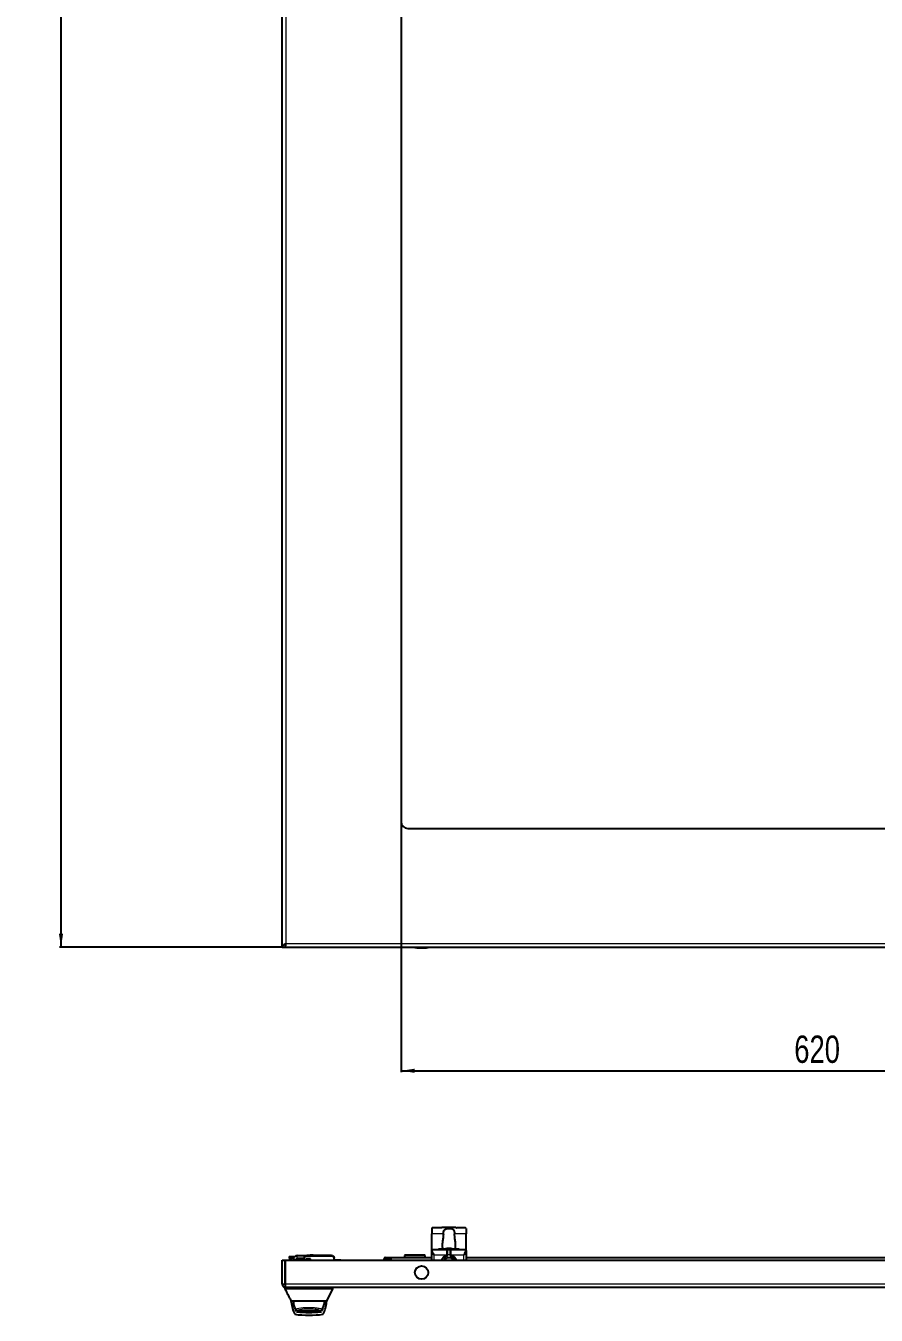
# Model space of a CAD drawing. Header units: millimetres. Extents: x -728 to 1909, y -1079 to 978.
# Drawn here: x -728 to -105, y -1079 to -135 of the extents above; entities that cross this region are included whole.
import ezdxf

# ---------------------------------------------------------------- set-up
doc = ezdxf.new("R2010")
doc.units = ezdxf.units.MM
doc.layers.add('FORMAT', color=7, linetype='Continuous')
doc.styles.add('SLDTEXTSTYLE0', font='TXT', dxfattribs={"width": 0.75})
doc.dimstyles.new('SLDDIMSTYLE0', dxfattribs={"dimtxt": 20, "dimasz": 10, "dimexe": 0, "dimexo": 0.0625, "dimgap": 5, "dimtad": 2, "dimdec": 1, "dimrnd": 1e-09, "dimzin": 12, "dimdsep": 46, "dimtxsty": 'SLDTEXTSTYLE0', "dimsah": 1, "dimcen": 0.09, "dimadec": 0, "dimazin": 3, "dimtfac": 1, "dimtofl": 0, "dimtmove": 0, "dimatfit": 3, "dimfxl": 0, "dimfrac": 2, "dimtolj": 1, "dimtzin": 12, "dimarcsym": 0})

# ---------------------------------------------------------------- blocks, each defined once
blk = doc.blocks.new('_D_1')
at = {"layer": 'FORMAT'}
for p, q in [((-540.17, 745.41), (-703.17, 745.41)), ((-702.17, -809.59), (-702.17, 745.41)), ((-540.17, -809.59), (-703.17, -809.59))]:
    blk.add_line(p, q, dxfattribs=at)
for points in [[(-702.17, 745.41), (-703.7, 735.41), (-700.63, 735.41)], [(-702.17, -809.59), (-700.63, -799.59), (-703.7, -799.59)]]:
    blk.add_solid(points, dxfattribs=at)
at = {"layer": 'FORMAT', "insert": (-727.95, -61.65), "char_height": 20, "attachment_point": 1, "rotation": 90, "style": 'SLDTEXTSTYLE0'}
blk.add_mtext('1555', dxfattribs=at)
blk = doc.blocks.new('_D_2')
at = {"layer": 'FORMAT'}
for p, q in [((-453.16, -717.6), (-453.16, -901.09)), ((166.84, -717.6), (166.84, -901.09)), ((-453.16, -900.09), (166.84, -900.09))]:
    blk.add_line(p, q, dxfattribs=at)
for points in [[(-453.16, -900.09), (-443.16, -901.63), (-443.16, -898.55)], [(166.84, -900.09), (156.84, -898.55), (156.84, -901.63)]]:
    blk.add_solid(points, dxfattribs=at)
at = {"layer": 'FORMAT', "insert": (-165.33, -874.31), "char_height": 20, "attachment_point": 1, "style": 'SLDTEXTSTYLE0'}
blk.add_mtext('620', dxfattribs=at)

msp = doc.modelspace()

# ---------------------------------------------------------------- linework, layer by layer
at = {"color": 7, "linetype": 'Continuous', "lineweight": 25}
for p, q in [((-540.16, -809.59), (-540.16, 745.41)), ((-453.16, 653.41), (-453.16, -717.59)), ((-448.16, -722.59), (161.84, -722.59)), ((-540.16, -809.59), (-538.16, -809.59)), ((-537.86, -809.59), (-537.86, -807.59)), ((-537.86, -809.59), (251.54, -809.59)), ((-430.66, -1015.6), (-430.66, -1019.43)), ((-430.66, -1030.93), (-430.66, -1019.43)), ((-423.64, -1015.04), (-429.16, -1015.04)), ((-422.75, -1014.99), (-423.28, -1014.99)), ((-413.56, -1014.93), (-422.75, -1014.93)), ((-413.05, -1014.99), (-413.56, -1014.98)), ((-407.16, -1015.04), (-412.68, -1015.04)), ((-405.66, -1015.6), (-405.66, -1019.43)), ((-405.66, -1030.93), (-405.66, -1019.43)), ((-423.01, -1026.72), (-423.01, -1029.3)), ((-413.31, -1029.3), (-413.31, -1026.72)), ((-535.16, -1036.03), (-535.16, -1036.93)), ((-535.16, -1036.03), (-533.16, -1036.03)), ((-533.16, -1037.33), (-534.76, -1037.33)), ((-534.57, -1038.93), (-534.66, -1037.33)), ((-533.16, -1036.03), (-530.96, -1036.03)), ((-531.95, -1037.33), (-533.16, -1037.33)), ((-532.16, -1038.93), (-532.16, -1038.43)), ((-530.16, -1038.93), (-530.16, -1038.43)), ((-529.16, -1035.43), (-522.66, -1035.43)), ((-529.16, -1037.43), (-524.16, -1037.43)), ((-524.16, -1037.33), (-524.16, -1038.83)), ((-519.56, -1037.88), (-522.76, -1037.88)), ((-522.76, -1037.88), (-522.76, -1038.83)), ((-522.76, -1038.63), (-519.56, -1038.63)), ((-504.16, -1035.33), (-522.16, -1035.33)), ((-519.56, -1038.83), (-519.56, -1037.88)), ((-502.16, -1038.93), (-502.16, -1037.33)), ((-497.76, -1038.73), (-502.16, -1038.73)), ((-465.66, -1038.93), (-465.66, -1037.93)), ((-464.66, -1036.93), (-460.66, -1036.93)), ((-460.66, -1036.93), (-430.66, -1036.93)), ((-460.66, -1036.93), (-460.66, -1037.93)), ((-460.66, -1037.93), (-460.66, -1038.93)), ((-450.16, -1034.93), (-450.66, -1035.43)), ((-450.66, -1035.43), (-450.66, -1036.93)), ((-435.66, -1035.43), (-450.66, -1035.43)), ((-450.16, -1034.93), (-436.16, -1034.93)), ((-435.66, -1035.43), (-436.16, -1034.93)), ((-435.66, -1036.93), (-435.66, -1035.43)), ((-430.66, -1031.81), (-430.66, -1030.93)), ((-430.66, -1030.93), (-417.16, -1030.93)), ((-430.66, -1038.93), (-430.66, -1031.81)), ((-425.78, -1030.83), (-425.78, -1030.93)), ((-425.64, -1030.83), (-425.64, -1030.93)), ((-425.52, -1030.83), (-425.52, -1030.93)), ((-424.71, -1030.83), (-425.52, -1030.83)), ((-424.71, -1030.83), (-424.71, -1030.93)), ((-424.56, -1030.83), (-424.56, -1030.93)), ((-424.44, -1030.83), (-424.44, -1030.93)), ((-424.11, -1030.83), (-424.11, -1030.93)), ((-423.92, -1030.83), (-423.92, -1030.93)), ((-423.39, -1030.83), (-423.39, -1030.93)), ((-422.91, -1030.83), (-422.91, -1030.93)), ((-422.74, -1030.83), (-422.74, -1030.93)), ((-422.28, -1030.83), (-422.28, -1030.93)), ((-422.14, -1030.83), (-422.14, -1030.93)), ((-422.02, -1030.83), (-422.02, -1030.93)), ((-421.71, -1030.83), (-421.71, -1030.93)), ((-420.43, -1030.83), (-421.55, -1030.83)), ((-420.43, -1030.83), (-420.43, -1030.93)), ((-420.29, -1030.83), (-420.29, -1030.93)), ((-420.1, -1030.83), (-420.1, -1030.93)), ((-420.09, -1030.83), (-420.09, -1030.93)), ((-419.5, -1030.83), (-420.09, -1030.83)), ((-419.5, -1030.83), (-419.5, -1030.93)), ((-419.23, -1030.61), (-419.26, -1030.38)), ((-419.19, -1030.61), (-419.22, -1030.31)), ((-419.2, -1030.46), (-419.2, -1030.38)), ((-418.6, -1030.83), (-419.18, -1030.83)), ((-419.16, -1034.93), (-419.16, -1030.93)), ((-419.16, -1030.93), (-417.16, -1030.93)), ((-419.16, -1034.93), (-419.16, -1034.96)), ((-418.6, -1030.83), (-418.6, -1030.93)), ((-418.59, -1030.83), (-418.59, -1030.93)), ((-418.59, -1030.83), (-418.41, -1030.83)), ((-418.41, -1030.83), (-418.41, -1030.93)), ((-418.41, -1030.83), (-418.41, -1030.83)), ((-418.39, -1030.83), (-418.39, -1030.93)), ((-418.38, -1030.34), (-418.38, -1030.31)), ((-418.24, -1030.83), (-418.24, -1030.93)), ((-417.44, -1030.83), (-418.24, -1030.83)), ((-417.44, -1030.83), (-417.44, -1030.93)), ((-417.3, -1030.83), (-417.3, -1030.93)), ((-417.18, -1030.83), (-417.18, -1030.93)), ((-417.16, -1030.93), (-417.16, -1034.93)), ((-417.16, -1034.96), (-417.16, -1034.93)), ((-417.11, -1030.38), (-417.1, -1030.31)), ((-417.08, -1030.86), (-416.78, -1030.86)), ((-416.75, -1030.5), (-416.74, -1030.38)), ((-416.75, -1030.83), (-416.75, -1030.93)), ((-416.66, -1030.93), (-405.66, -1030.93)), ((-416.63, -1030.83), (-416.63, -1030.93)), ((-416.26, -1030.83), (-416.26, -1030.93)), ((-416, -1030.83), (-416, -1030.93)), ((-415.88, -1030.83), (-415.88, -1030.93)), ((-415.74, -1030.83), (-415.74, -1030.93)), ((-415.62, -1030.83), (-415.62, -1030.93)), ((-415.19, -1030.83), (-415.19, -1030.93)), ((-415.16, -1030.83), (-415.19, -1030.83)), ((-415.15, -1030.83), (-415.15, -1030.93)), ((-415.12, -1030.83), (-415.12, -1030.93)), ((-414.95, -1030.83), (-414.95, -1030.93)), ((-414.61, -1030.83), (-414.61, -1030.93)), ((-414.12, -1030.83), (-414.12, -1030.93)), ((-413.92, -1030.83), (-413.92, -1030.93)), ((-413.58, -1030.83), (-413.58, -1030.93)), ((-413.42, -1030.83), (-413.42, -1030.93)), ((-412.36, -1030.83), (-413.42, -1030.83)), ((-412.36, -1030.83), (-412.36, -1030.93)), ((-412.05, -1030.83), (-412.05, -1030.93)), ((-411.88, -1030.83), (-411.88, -1030.93)), ((-411.51, -1030.83), (-411.51, -1030.93)), ((-410.75, -1030.83), (-411.51, -1030.83)), ((-410.75, -1030.83), (-410.75, -1030.93)), ((-405.66, -1031.81), (-405.66, -1030.93)), ((-405.66, -1031.81), (-405.66, -1038.93)), ((-405.66, -1036.93), (174.34, -1036.93)), ((-540.16, -1038.93), (-538.16, -1038.93)), ((-540.16, -1056.33), (-540.16, -1038.93)), ((-538.16, -1056.33), (-538.16, -1038.93)), ((-537.86, -1038.93), (251.54, -1038.93)), ((-537.86, -1056.33), (-537.86, -1038.93)), ((-540.16, -1056.33), (-538.16, -1056.33)), ((-538.16, -1059.93), (-538.16, -1058.93)), ((-537.56, -1058.93), (-538.16, -1058.93)), ((251.24, -1058.93), (-537.56, -1058.93)), ((-508.66, -1059.93), (-532.66, -1059.93)), ((-507.66, -1068.93), (-503.13, -1059.88)), ((-503.16, -1059.93), (-503.16, -1058.93)), ((-531.26, -1068.93), (-533.66, -1068.93)), ((-533.62, -1068.93), (-533.62, -1069.14)), ((-510.06, -1068.93), (-531.26, -1068.93)), ((-526.49, -1075.92), (-514.9, -1075.92)), ((-526.49, -1075.92), (-526.34, -1075.92)), ((-507.66, -1068.93), (-510.06, -1068.93)), ((-507.7, -1069.14), (-507.7, -1068.93))]:
    msp.add_line(p, q, dxfattribs=at)
at = {"color": 8, "linetype": 'Continuous', "lineweight": 18}
for p, q in [((-537.56, -111.06), (-537.56, -806.99)), ((-537.56, -806.99), (251.24, -806.99)), ((-443.02, -809.72), (-433.3, -809.72)), ((-442.91, -809.84), (-433.41, -809.84)), ((-422.25, -1019.43), (-430.66, -1019.43)), ((-405.66, -1019.43), (-414.07, -1019.43)), ((-535.16, -1036.93), (-533.16, -1036.93)), ((-533.66, -1037.33), (-533.57, -1038.93)), ((-533.16, -1036.03), (-533.16, -1036.93)), ((-533.16, -1036.93), (-531.76, -1036.93)), ((-533.16, -1037.33), (-533.16, -1036.93)), ((-530.16, -1038.43), (-532.16, -1038.43)), ((-529.16, -1037.43), (-529.16, -1035.43)), ((-523.66, -1038.93), (-523.66, -1037.33)), ((-522.16, -1035.83), (-504.16, -1035.83)), ((-502.66, -1037.33), (-502.66, -1038.93)), ((-497.76, -1038.93), (-497.76, -1038.73)), ((-464.66, -1037.93), (-465.66, -1037.93)), ((-464.66, -1037.93), (-464.66, -1036.93)), ((-464.66, -1037.93), (-464.66, -1038.93)), ((-460.66, -1037.93), (-464.66, -1037.93)), ((-429.16, -1034.93), (-429.16, -1038.93)), ((-429.16, -1034.93), (-419.66, -1034.93)), ((-421.55, -1030.83), (-421.55, -1030.93)), ((-420.02, -1035.44), (-419.89, -1035.92)), ((-419.66, -1034.93), (-419.66, -1030.93)), ((-419.66, -1034.93), (-419.16, -1034.93)), ((-419.66, -1034.96), (-419.66, -1034.93)), ((-419.66, -1034.96), (-419.16, -1034.96)), ((-417.16, -1034.93), (-419.16, -1034.93)), ((-417.16, -1034.93), (-416.66, -1034.93)), ((-417.16, -1034.96), (-416.66, -1034.96)), ((-416.66, -1030.93), (-416.66, -1034.93)), ((-416.66, -1034.93), (-416.66, -1034.96)), ((-416.66, -1034.93), (-407.16, -1034.93)), ((-416.44, -1035.92), (-416.3, -1035.44)), ((-407.16, -1038.93), (-407.16, -1034.93)), ((251.54, -1056.33), (-537.86, -1056.33)), ((-532.66, -1059.93), (-532.66, -1058.93)), ((-508.66, -1059.93), (-508.66, -1058.93))]:
    msp.add_line(p, q, dxfattribs=at)
at = {"color": 7, "linetype": 'Continuous', "lineweight": 25, "flags": 128}
for points in [[(-529.78, -1076.36), (-530.14, -1075.47), (-530.24, -1075.19)], [(-510.97, -1074.88), (-511.19, -1075.47), (-511.54, -1076.36)]]:
    msp.add_lwpolyline(points, dxfattribs=at)
at = {"color": 7, "linetype": 'Continuous', "lineweight": 25}
msp.add_circle((-438.16, -1047.93), 4.86, dxfattribs=at)
msp.add_circle((-438.16, -1047.93), 4.86, dxfattribs=at)
at = {"color": 8, "linetype": 'Continuous', "lineweight": 18}
msp.add_circle((-438.16, -1047.93), 4.75, dxfattribs=at)
at = {"color": 7, "linetype": 'Continuous', "lineweight": 25}
for centre, radius, start, end in [((-448.16, -717.59), 5, 180, 270), ((-417.26, -809.65), 25.77, 179.86102, 180.13898), ((-442.9, -809.72), 0.126, 180, 263.97442), ((-438.16, -764.84), 45.25, 263.97442, 269.9984), ((-438.16, -764.84), 45.25, 270.0016, 276.02558), ((-433.43, -809.72), 0.126, 276.02558, 0), ((-459.07, -809.65), 25.77, 359.86102, 0.13898), ((-534.76, -1036.93), 0.4, 180, 270), ((-529.16, -1038.43), 3, 90, 180), ((-529.16, -1038.43), 1, 90, 180), ((-497.76, -1039.33), 0.6, 41.81031, 90), ((-464.66, -1037.93), 1, 90, 180), ((-418.16, -1041.93), 6.25, 106.01339, 151.3146), ((-418.16, -1041.93), 4.85, 90, 141.78919), ((-418.16, -1038.23), 8, 98.41771, 108.44436), ((-418.13, -1034.57), 4.34, 104.99458, 114.66368), ((-419.48, -1036.14), 5.54, 85.14071, 94.85929), ((-420.16, -1034.96), 1, 286.01339, 0), ((-419.13, -1030.4), 0.133, 135.20997, 169.83797), ((-418.1, -1038.33), 8.03, 91.99978, 97.83609), ((-417.75, -1031.98), 1.85, 119.67191, 132.73716), ((-417.68, -1036.8), 6.5, 92.24647, 98.7173), ((-418.64, -1036.75), 6.45, 85.77538, 87.76397), ((-418.16, -1041.93), 4.85, 38.21081, 90), ((-418.22, -1038.33), 8.03, 82.16391, 88.00022), ((-416.16, -1034.96), 1, 180, 253.98661), ((-418.31, -1034.65), 4.43, 65.15746, 74.45727), ((-417.23, -1031.94), 1.64, 72.5824, 85.536), ((-418.16, -1038.23), 8, 70.1778, 81.58229), ((-418.15, -1037.27), 7.03, 70.80686, 78.43412), ((-416.14, -1032.96), 2.36, 82.549, 97.451), ((-418.16, -1041.93), 6.25, 28.6854, 73.98661), ((-541.6, -1069.14), 7.98, 358.26695, 359.99994), ((-506.77, -1066.58), 27, 185.96099, 206.16954), ((-520.66, -1068.93), 11.4, 180, 210.87421), ((-529.32, -1076.17), 0.5, 203.04365, 263.74905), ((-520.66, -997.14), 80, 263.74905, 276.25095), ((-512, -1076.17), 0.5, 276.25095, 336.95635), ((-520.66, -1068.93), 11.4, 329.05608, 0), ((-534.55, -1066.58), 27, 333.83046, 354.03918), ((-499.72, -1069.14), 7.98, 180, 181.7325), ((-520.66, -997.14), 82, 262.75342, 277.24658)]:
    msp.add_arc(centre, radius, start, end, dxfattribs=at)
at = {"color": 8, "linetype": 'Continuous', "lineweight": 18}
for centre, radius, start, end in [((-418.16, -1041.93), 6.75, 106.01339, 153.6122), ((-420.16, -1034.96), 0.5, 286.01339, 0), ((-416.16, -1034.96), 0.5, 180, 253.98661), ((-418.16, -1041.93), 6.75, 26.3878, 73.98661)]:
    msp.add_arc(centre, radius, start, end, dxfattribs=at)
at = {"color": 7, "linetype": 'Continuous', "lineweight": 25}
for points, knots in [([(-537.56, -806.99), (-537.9, -807.21), (-538.24, -807.42), (-538.87, -807.86), (-539.16, -808.07), (-539.64, -808.51), (-539.83, -808.72), (-540.09, -809.16), (-540.16, -809.37), (-540.16, -809.59)], [0, 0, 0, 0, 0.25, 0.25, 0.5, 0.5, 0.75, 0.75, 1, 1, 1, 1]), ([(-537.56, -806.99), (-537.72, -807.42), (-537.87, -807.86), (-538.1, -808.72), (-538.16, -809.16), (-538.16, -809.59)], [0, 0, 0, 0, 0.5, 0.5, 1, 1, 1, 1]), ([(-537.86, -807.59), (-537.81, -807.59), (-537.76, -807.53), (-537.66, -807.3), (-537.61, -807.15), (-537.56, -806.99)], [0, 0, 0, 0, 0.5, 0.5, 1, 1, 1, 1]), ([(-537.86, -809.59), (-537.84, -809.59), (-537.81, -809.52), (-537.76, -809.26), (-537.74, -809.07), (-537.69, -808.59), (-537.66, -808.3), (-537.61, -807.67), (-537.59, -807.33), (-537.56, -806.99)], [0, 0, 0, 0, 0.25, 0.25, 0.5, 0.5, 0.75, 0.75, 1, 1, 1, 1]), ([(-429.16, -1015.04), (-429.33, -1015.04), (-429.66, -1015.05), (-430.11, -1015.11), (-430.45, -1015.23), (-430.63, -1015.4), (-430.65, -1015.54), (-430.66, -1015.6)], [0, 0, 0, 0, 0.2129, 0.425707, 0.640613, 0.853382, 1, 1, 1, 1]), ([(-423.64, -1015.04), (-423.54, -1015.03), (-423.41, -1015.01), (-423.3, -1015), (-423.28, -1014.99)], [0, 0, 0, 0, 0.7894027, 1, 1, 1, 1]), ([(-422.25, -1019.43), (-422.31, -1020.43), (-422.42, -1022.57), (-422.93, -1025.01), (-422.99, -1026.32), (-423.01, -1026.72)], [0, 0, 0, 0, 0.378823, 0.812228, 1, 1, 1, 1]), ([(-422.25, -1019.43), (-422.23, -1019.02), (-422.19, -1018.19), (-421.83, -1017.09), (-421.18, -1016.29), (-420.25, -1015.8), (-419.1, -1015.55), (-417.78, -1015.51), (-416.43, -1015.68), (-415.3, -1016.15), (-414.57, -1016.95), (-414.19, -1017.98), (-414.08, -1018.84), (-414.07, -1019.33), (-414.07, -1019.43)], [0, 0, 0, 0, 0.088505, 0.177138, 0.262858, 0.344694, 0.430485, 0.525193, 0.625645, 0.723911, 0.812494, 0.894483, 0.978997, 1, 1, 1, 1]), ([(-413.31, -1026.72), (-413.4, -1025.81), (-413.57, -1023.95), (-414.03, -1021.35), (-414.06, -1019.82), (-414.07, -1019.43)], [0, 0, 0, 0, 0.417668, 0.852903, 1, 1, 1, 1]), ([(-413.05, -1014.99), (-413.03, -1014.99), (-412.92, -1015.01), (-412.79, -1015.02), (-412.68, -1015.04)], [0, 0, 0, 0, 0.161974, 1, 1, 1, 1]), ([(-405.66, -1015.6), (-405.68, -1015.52), (-405.71, -1015.36), (-405.94, -1015.19), (-406.3, -1015.09), (-406.73, -1015.04), (-407.03, -1015.04), (-407.16, -1015.04)], [0, 0, 0, 0, 0.205683, 0.411346, 0.618649, 0.832339, 1, 1, 1, 1]), ([(-423.01, -1029.3), (-422.97, -1029.58), (-422.88, -1030.12), (-422.1, -1030.58), (-421.1, -1030.78), (-420.33, -1030.82), (-420.05, -1030.83)], [0, 0, 0, 0, 0.289157, 0.579411, 0.847533, 1, 1, 1, 1]), ([(-416.26, -1030.84), (-415.78, -1030.81), (-414.84, -1030.74), (-413.87, -1030.42), (-413.38, -1029.94), (-413.33, -1029.49), (-413.31, -1029.3)], [0, 0, 0, 0, 0.271204, 0.5403164, 0.8040819, 1, 1, 1, 1]), ([(-519.78, -1035.03), (-519.78, -1035.03), (-519.78, -1035.03), (-519.71, -1035.03), (-519.58, -1035.03), (-519.25, -1035.03), (-518.93, -1035.03), (-518.71, -1035.03)], [0, 0, 0, 0, 0.124693, 0.187182, 0.249773, 0.500039, 1, 1, 1, 1]), ([(-518.71, -1035.03), (-518.57, -1035.03), (-518.34, -1035.03), (-518.06, -1035.03), (-517.88, -1035.03), (-517.74, -1035.03), (-517.62, -1035.03), (-517.61, -1035.03), (-517.6, -1035.03)], [0, 0, 0, 0, 0.250089, 0.382495, 0.500259, 0.622163, 0.750133, 1, 1, 1, 1]), ([(-430.66, -1031.81), (-430.64, -1031.98), (-430.58, -1032.41), (-430.11, -1033.35), (-429.58, -1034.24), (-429.23, -1034.82), (-429.16, -1034.93), (-429.16, -1034.93)], [0, 0, 0, 0, 0.19414, 0.485275, 0.898779, 0.996769, 1, 1, 1, 1]), ([(-425.64, -1030.83), (-425.66, -1030.83), (-425.7, -1030.83), (-425.76, -1030.83), (-425.78, -1030.83), (-425.78, -1030.83), (-425.78, -1030.83)], [0, 0, 0, 0, 0.280836, 0.55925, 0.779182, 1, 1, 1, 1]), ([(-425.52, -1030.83), (-425.52, -1030.83), (-425.52, -1030.83), (-425.55, -1030.83), (-425.59, -1030.83), (-425.62, -1030.83), (-425.64, -1030.83)], [0, 0, 0, 0, 0.280888, 0.559482, 0.77927, 1, 1, 1, 1]), ([(-424.56, -1030.83), (-424.58, -1030.83), (-424.61, -1030.83), (-424.67, -1030.83), (-424.7, -1030.83), (-424.71, -1030.83)], [0, 0, 0, 0, 0.2806376, 0.5608768, 1, 1, 1, 1]), ([(-424.44, -1030.83), (-424.44, -1030.83), (-424.44, -1030.83), (-424.47, -1030.83), (-424.52, -1030.83), (-424.54, -1030.83), (-424.56, -1030.83)], [0, 0, 0, 0, 0.280941, 0.559114, 0.779089, 1, 1, 1, 1]), ([(-423.92, -1030.83), (-423.98, -1030.83), (-424.09, -1030.83), (-424.1, -1030.83), (-424.11, -1030.83)], [0, 0, 0, 0, 0.559312, 1, 1, 1, 1]), ([(-423.39, -1030.83), (-423.45, -1030.83), (-423.57, -1030.83), (-423.76, -1030.83), (-423.86, -1030.83), (-423.92, -1030.83)], [0, 0, 0, 0, 0.280496, 0.560765, 1, 1, 1, 1]), ([(-422.91, -1030.83), (-422.98, -1030.83), (-423.1, -1030.83), (-423.3, -1030.83), (-423.39, -1030.83)], [0, 0, 0, 0, 0.560137, 1, 1, 1, 1]), ([(-422.74, -1030.83), (-422.75, -1030.83), (-422.76, -1030.83), (-422.86, -1030.83), (-422.91, -1030.83)], [0, 0, 0, 0, 0.559914, 1, 1, 1, 1]), ([(-422.14, -1030.83), (-422.16, -1030.83), (-422.2, -1030.83), (-422.26, -1030.83), (-422.28, -1030.83), (-422.28, -1030.83), (-422.28, -1030.83)], [0, 0, 0, 0, 0.2807653, 0.5591779, 0.7791749, 1, 1, 1, 1]), ([(-422.02, -1030.83), (-422.02, -1030.83), (-422.02, -1030.83), (-422.05, -1030.83), (-422.1, -1030.83), (-422.13, -1030.83), (-422.14, -1030.83)], [0, 0, 0, 0, 0.280828, 0.559417, 0.779393, 1, 1, 1, 1]), ([(-421.55, -1030.83), (-421.57, -1030.83), (-421.61, -1030.83), (-421.67, -1030.83), (-421.7, -1030.83), (-421.71, -1030.83), (-421.71, -1030.83)], [0, 0, 0, 0, 0.280951, 0.559967, 0.779431, 1, 1, 1, 1]), ([(-420.29, -1030.83), (-420.3, -1030.83), (-420.3, -1030.83), (-420.33, -1030.83), (-420.38, -1030.83), (-420.41, -1030.83), (-420.43, -1030.83)], [0, 0, 0, 0, 0.280713, 0.558701, 0.779045, 1, 1, 1, 1]), ([(-420.09, -1030.83), (-420.09, -1030.83), (-420.1, -1030.83), (-420.1, -1030.83), (-420.1, -1030.83)], [0, 0, 0, 0, 0.560081, 1, 1, 1, 1]), ([(-419.66, -1030.93), (-419.66, -1030.93), (-419.66, -1030.93), (-419.65, -1030.93), (-419.64, -1030.93), (-419.6, -1030.93), (-419.48, -1030.93), (-419.26, -1030.93), (-419.2, -1030.93), (-419.16, -1030.93)], [0, 0, 0, 0, 0.00167, 0.003889, 0.009531, 0.034361, 0.132751, 0.526214, 1, 1, 1, 1]), ([(-419.32, -1030.83), (-419.34, -1030.83), (-419.39, -1030.83), (-419.46, -1030.83), (-419.48, -1030.83), (-419.5, -1030.83)], [0, 0, 0, 0, 0.281226, 0.561522, 1, 1, 1, 1]), ([(-418.59, -1030.83), (-418.59, -1030.83), (-418.59, -1030.83), (-418.6, -1030.83), (-418.6, -1030.83)], [0, 0, 0, 0, 0.559504, 1, 1, 1, 1]), ([(-418.24, -1030.83), (-418.26, -1030.83), (-418.3, -1030.83), (-418.36, -1030.83), (-418.39, -1030.83), (-418.39, -1030.83), (-418.39, -1030.83)], [0, 0, 0, 0, 0.2808549, 0.5597179, 0.7795181, 1, 1, 1, 1]), ([(-417.3, -1030.83), (-417.32, -1030.83), (-417.36, -1030.83), (-417.42, -1030.83), (-417.44, -1030.83), (-417.44, -1030.83), (-417.44, -1030.83)], [0, 0, 0, 0, 0.2808126, 0.5590988, 0.7791702, 1, 1, 1, 1]), ([(-417.18, -1030.83), (-417.18, -1030.83), (-417.18, -1030.83), (-417.21, -1030.83), (-417.25, -1030.83), (-417.28, -1030.83), (-417.3, -1030.83)], [0, 0, 0, 0, 0.280912, 0.559405, 0.779108, 1, 1, 1, 1]), ([(-417.16, -1030.93), (-417.12, -1030.93), (-417.04, -1030.93), (-416.79, -1030.93), (-416.66, -1030.93), (-416.66, -1030.93)], [0, 0, 0, 0, 0.475461, 0.994056, 1, 1, 1, 1]), ([(-416.75, -1030.83), (-416.77, -1030.83), (-416.81, -1030.83), (-416.86, -1030.83), (-416.89, -1030.83), (-416.89, -1030.83), (-416.89, -1030.83)], [0, 0, 0, 0, 0.2808885, 0.5590229, 0.7791551, 1, 1, 1, 1]), ([(-416.63, -1030.83), (-416.63, -1030.83), (-416.63, -1030.83), (-416.66, -1030.83), (-416.7, -1030.83), (-416.73, -1030.83), (-416.75, -1030.83)], [0, 0, 0, 0, 0.2809002, 0.5594983, 0.7791483, 1, 1, 1, 1]), ([(-416.26, -1030.83), (-416.31, -1030.83), (-416.42, -1030.83), (-416.56, -1030.83), (-416.62, -1030.83), (-416.62, -1030.83), (-416.63, -1030.83)], [0, 0, 0, 0, 0.280935, 0.559487, 0.779245, 1, 1, 1, 1]), ([(-416, -1030.83), (-416.05, -1030.83), (-416.13, -1030.83), (-416.22, -1030.83), (-416.26, -1030.83)], [0, 0, 0, 0, 0.559441, 1, 1, 1, 1]), ([(-415.88, -1030.83), (-415.89, -1030.83), (-415.9, -1030.83), (-415.97, -1030.83), (-416, -1030.83)], [0, 0, 0, 0, 0.560313, 1, 1, 1, 1]), ([(-415.74, -1030.83), (-415.76, -1030.83), (-415.8, -1030.83), (-415.86, -1030.83), (-415.88, -1030.83), (-415.88, -1030.83), (-415.88, -1030.83)], [0, 0, 0, 0, 0.28091, 0.559174, 0.779166, 1, 1, 1, 1]), ([(-415.62, -1030.83), (-415.62, -1030.83), (-415.62, -1030.83), (-415.65, -1030.83), (-415.69, -1030.83), (-415.72, -1030.83), (-415.74, -1030.83)], [0, 0, 0, 0, 0.2808487, 0.55949, 0.7791576, 1, 1, 1, 1]), ([(-415.12, -1030.83), (-415.13, -1030.83), (-415.15, -1030.83), (-415.15, -1030.83), (-415.15, -1030.83)], [0, 0, 0, 0, 0.560691, 1, 1, 1, 1]), ([(-414.95, -1030.83), (-414.99, -1030.83), (-415.06, -1030.83), (-415.1, -1030.83), (-415.12, -1030.83)], [0, 0, 0, 0, 0.559542, 1, 1, 1, 1]), ([(-414.61, -1030.83), (-414.67, -1030.83), (-414.8, -1030.83), (-414.91, -1030.83), (-414.95, -1030.83)], [0, 0, 0, 0, 0.560514, 1, 1, 1, 1]), ([(-414.12, -1030.83), (-414.19, -1030.83), (-414.33, -1030.83), (-414.52, -1030.83), (-414.61, -1030.83)], [0, 0, 0, 0, 0.559217, 1, 1, 1, 1]), ([(-413.92, -1030.83), (-413.92, -1030.83), (-413.94, -1030.83), (-414.06, -1030.83), (-414.12, -1030.83)], [0, 0, 0, 0, 0.56034, 1, 1, 1, 1]), ([(-413.42, -1030.83), (-413.44, -1030.83), (-413.49, -1030.83), (-413.54, -1030.83), (-413.57, -1030.83), (-413.57, -1030.83), (-413.58, -1030.83)], [0, 0, 0, 0, 0.280872, 0.559701, 0.779382, 1, 1, 1, 1]), ([(-411.88, -1030.83), (-411.94, -1030.83), (-412.03, -1030.83), (-412.04, -1030.83), (-412.05, -1030.83)], [0, 0, 0, 0, 0.5589475, 1, 1, 1, 1]), ([(-411.51, -1030.83), (-411.59, -1030.83), (-411.73, -1030.83), (-411.84, -1030.83), (-411.88, -1030.83)], [0, 0, 0, 0, 0.559747, 1, 1, 1, 1]), ([(-407.16, -1034.93), (-407.16, -1034.93), (-407.09, -1034.82), (-406.74, -1034.24), (-406.21, -1033.35), (-405.74, -1032.41), (-405.68, -1031.98), (-405.66, -1031.81)], [0, 0, 0, 0, 0.003231, 0.101221, 0.514725, 0.80586, 1, 1, 1, 1]), ([(-540.16, -1056.33), (-540.16, -1056.5), (-540.14, -1056.67), (-540.08, -1057.01), (-540.03, -1057.17), (-539.9, -1057.49), (-539.82, -1057.64), (-539.63, -1057.92), (-539.52, -1058.05), (-539.28, -1058.29), (-539.15, -1058.4), (-538.86, -1058.59), (-538.71, -1058.67), (-538.24, -1058.87), (-537.9, -1058.93), (-537.56, -1058.93)], [0, 0, 0, 0, 0.125, 0.125, 0.25, 0.25, 0.375, 0.375, 0.5, 0.5, 0.625, 0.625, 0.75, 0.75, 1, 1, 1, 1]), ([(-538.16, -1056.33), (-538.16, -1056.49), (-538.1, -1056.65), (-537.87, -1056.87), (-537.72, -1056.93), (-537.56, -1056.93)], [0, 0, 0, 0, 0.5, 0.5, 1, 1, 1, 1]), ([(-537.56, -1058.93), (-537.59, -1058.93), (-537.61, -1058.86), (-537.66, -1058.6), (-537.69, -1058.41), (-537.74, -1057.93), (-537.76, -1057.64), (-537.81, -1057.01), (-537.84, -1056.67), (-537.86, -1056.33)], [0, 0, 0, 0, 0.25, 0.25, 0.5, 0.5, 0.75, 0.75, 1, 1, 1, 1]), ([(-538.19, -1059.88), (-537.8, -1060.65), (-537, -1062.26), (-535.87, -1064.51), (-534.74, -1066.78), (-534.03, -1068.19), (-533.66, -1068.93)], [0, 0, 0, 0, 0.216327, 0.453955, 0.714745, 1, 1, 1, 1]), ([(-532.66, -1059.93), (-533.28, -1059.93), (-534.52, -1059.93), (-536.16, -1059.93), (-537.41, -1059.93), (-538.07, -1059.93), (-538.13, -1059.93), (-538.16, -1059.93)], [0, 0, 0, 0, 0.214694, 0.429388, 0.644082, 0.858775, 1, 1, 1, 1]), ([(-503.16, -1059.93), (-503.22, -1059.93), (-503.34, -1059.93), (-504.29, -1059.93), (-505.69, -1059.93), (-507.23, -1059.93), (-508.26, -1059.93), (-508.66, -1059.93)], [0, 0, 0, 0, 0.21469, 0.42938, 0.644073, 0.858767, 1, 1, 1, 1]), ([(-530.42, -1074.81), (-530.31, -1074.97), (-530.07, -1075.27), (-529.63, -1075.56), (-529.22, -1075.72), (-528.83, -1075.81), (-528.32, -1075.88), (-527.57, -1075.91), (-526.85, -1075.92), (-526.39, -1075.92), (-526.34, -1075.92)], [0, 0, 0, 0, 0.086907, 0.170444, 0.253995, 0.352832, 0.493755, 0.750586, 0.975401, 1, 1, 1, 1]), ([(-528.41, -1076.15), (-528.33, -1076.12), (-528.16, -1076.06), (-526.83, -1076.08), (-524.87, -1076.14), (-522.42, -1076.19), (-519.78, -1076.19), (-517.23, -1076.16), (-515.07, -1076.1), (-513.54, -1076.06), (-512.81, -1076.1), (-512.96, -1076.23), (-513.98, -1076.44), (-515.74, -1076.66), (-518.07, -1076.83), (-520.69, -1076.89), (-523.29, -1076.82), (-525.59, -1076.65), (-527.34, -1076.44), (-528.28, -1076.25), (-528.37, -1076.18), (-528.41, -1076.15)], [0, 0, 0, 0, 0.053435, 0.106868, 0.160358, 0.213991, 0.267619, 0.321181, 0.374779, 0.42843, 0.481983, 0.5354, 0.588925, 0.642773, 0.696736, 0.750367, 0.803567, 0.856759, 0.910369, 0.964326, 1, 1, 1, 1]), ([(-516.06, -1075.91), (-515.86, -1075.91), (-515.21, -1075.92), (-514.29, -1075.92), (-513.3, -1075.9), (-512.67, -1075.85), (-512.13, -1075.73), (-511.65, -1075.54), (-511.19, -1075.23), (-510.99, -1074.91), (-510.9, -1074.78)], [0, 0, 0, 0, 0.083733, 0.271555, 0.468927, 0.681743, 0.781788, 0.862953, 0.941144, 1, 1, 1, 1])]:
    msp.add_open_spline(points, degree=3, knots=knots, dxfattribs=at)
for points in [[(-524.16, -1037.33), (-524.13, -1037.07), (-524.07, -1036.55), (-523.61, -1035.89), (-522.95, -1035.42), (-522.42, -1035.36), (-522.16, -1035.33)], [(-504.16, -1035.33), (-503.9, -1035.36), (-503.37, -1035.42), (-502.71, -1035.89), (-502.25, -1036.55), (-502.19, -1037.07), (-502.16, -1037.33)]]:
    msp.add_open_spline(points, degree=3, dxfattribs=at)
at = {"color": 8, "linetype": 'Continuous', "lineweight": 18}
for points in [[(-523.66, -1037.33), (-523.73, -1037.33), (-523.86, -1037.33), (-524.02, -1037.33), (-524.14, -1037.33), (-524.15, -1037.33), (-524.16, -1037.33)], [(-523.66, -1037.33), (-523.64, -1037.14), (-523.59, -1036.74), (-523.25, -1036.25), (-522.75, -1035.9), (-522.36, -1035.85), (-522.16, -1035.83)], [(-522.16, -1035.33), (-522.16, -1035.34), (-522.16, -1035.35), (-522.16, -1035.47), (-522.16, -1035.64), (-522.16, -1035.77), (-522.16, -1035.83)], [(-504.16, -1035.83), (-504.16, -1035.77), (-504.16, -1035.64), (-504.16, -1035.47), (-504.16, -1035.35), (-504.16, -1035.34), (-504.16, -1035.33)], [(-504.16, -1035.83), (-503.96, -1035.85), (-503.57, -1035.9), (-503.08, -1036.25), (-502.73, -1036.74), (-502.68, -1037.14), (-502.66, -1037.33)], [(-502.66, -1037.33), (-502.6, -1037.33), (-502.46, -1037.33), (-502.3, -1037.33), (-502.18, -1037.33), (-502.17, -1037.33), (-502.16, -1037.33)]]:
    msp.add_open_spline(points, degree=3, dxfattribs=at)
for points, knots in [([(-530.35, -1074.74), (-530.37, -1074.68), (-530.41, -1074.54), (-529.12, -1074.18), (-526.85, -1073.79), (-524.17, -1073.54), (-521.31, -1073.43), (-518.4, -1073.46), (-515.39, -1073.69), (-512.92, -1074.04), (-511.35, -1074.41), (-510.68, -1074.66), (-510.91, -1074.74), (-510.94, -1074.75)], [0, 0, 0, 0, 0.080358, 0.189165, 0.296875, 0.401927, 0.469214, 0.569403, 0.669558, 0.770526, 0.874295, 0.980961, 1, 1, 1, 1]), ([(-514.9, -1075.91), (-514.71, -1075.92), (-513.78, -1075.92), (-512.88, -1075.87), (-512.41, -1075.71), (-512.93, -1075.44), (-514.28, -1075.12), (-516.31, -1074.83), (-518.79, -1074.63), (-521.2, -1074.6), (-523.56, -1074.7), (-525.77, -1074.92), (-527.66, -1075.25), (-528.73, -1075.57), (-528.83, -1075.79), (-528.1, -1075.91), (-527, -1075.91), (-526.49, -1075.92)], [0, 0, 0, 0, 0.019237, 0.094456, 0.169947, 0.244138, 0.315947, 0.385269, 0.453516, 0.521522, 0.567246, 0.638978, 0.71315, 0.788639, 0.863863, 0.937348, 1, 1, 1, 1])]:
    msp.add_open_spline(points, degree=3, knots=knots, dxfattribs=at)

# ---------------------------------------------------------------- dimensions: what is measured, and where the dimension line sits
at = {"layer": 'FORMAT'}
dim = msp.add_linear_dim(base=(-702.17, 745.41), p1=(-540.16, -809.59), p2=(-540.16, 745.41), angle=90, dimstyle='SLDDIMSTYLE0', dxfattribs=at)
dim.commit()
dim.dimension.update_dxf_attribs({"geometry": '_D_1', "text_midpoint": (-702.17, -32.09), "dimtype": 160})
dim = msp.add_linear_dim(base=(166.84, -900.09), p1=(-453.16, -717.59), p2=(166.84, -717.59), dimstyle='SLDDIMSTYLE0', dxfattribs=at)
dim.commit()
dim.dimension.update_dxf_attribs({"geometry": '_D_2', "text_midpoint": (-143.16, -900.09), "dimtype": 160})

doc.saveas('drawing.dxf')
